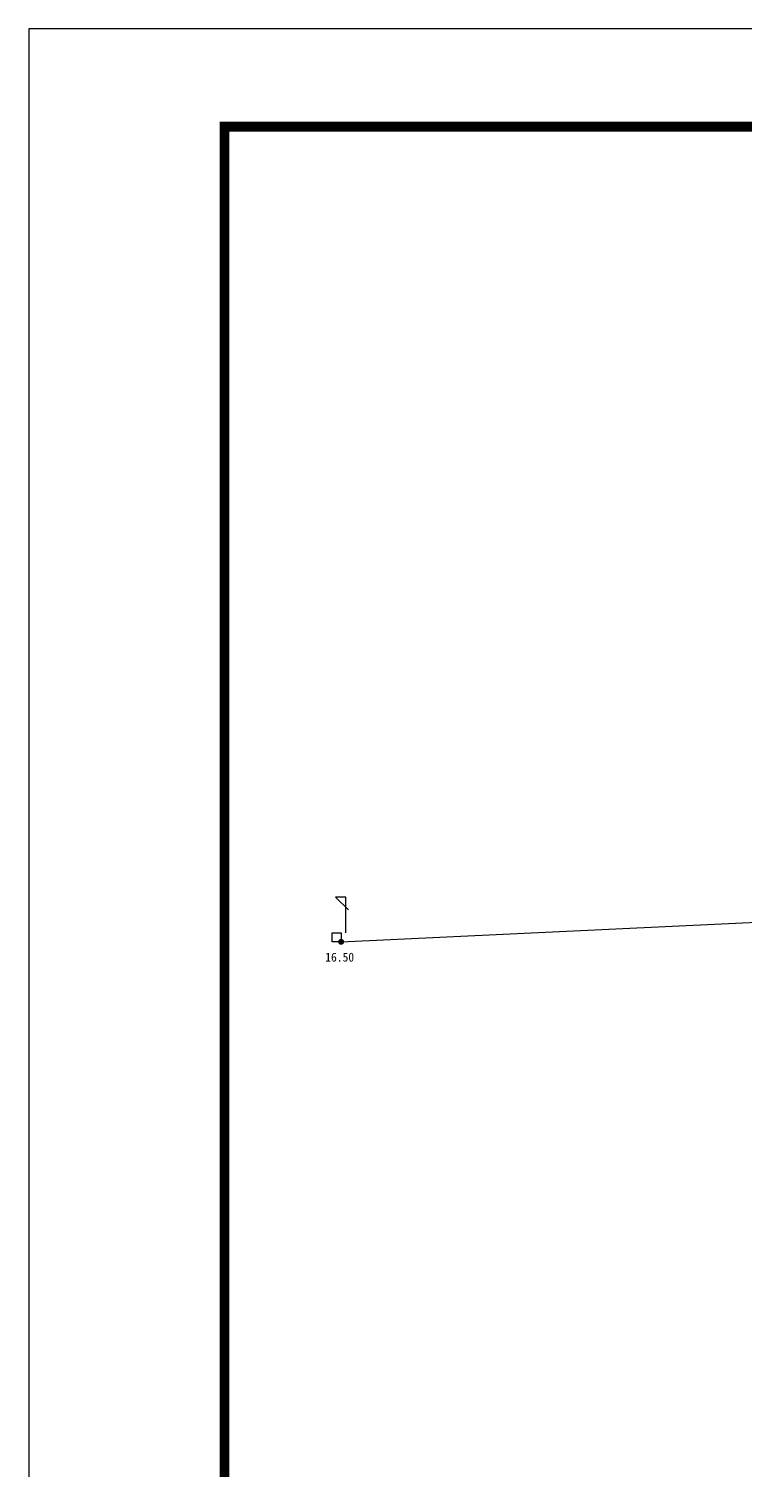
# Model space of a CAD drawing. Header units: millimetres. Extents: x 10297564 to 11610295, y -9287743 to -8409454.
# Drawn here: x 10830138 to 10842183, y -9263139 to -9238901 of the extents above; entities that cross this region are included whole.
import ezdxf

# ---------------------------------------------------------------- set-up
doc = ezdxf.new("R2010")
doc.units = ezdxf.units.MM
doc.header["$LTSCALE"] = 100
for name, color, linetype in [('BOX', 7, 'Continuous'), ('BOX_Def', 8, 'Continuous'), ('지적경계', 6, 'Continuous'), ('표기', 6, 'Continuous')]:
    doc.layers.add(name, color=color, linetype=linetype)
doc.layers.add('TITLE', color=7, linetype='Continuous', lineweight=0)
doc.styles.add('KSHP', font='DotumChe.ttf')

# ---------------------------------------------------------------- blocks, each defined once
blk = doc.blocks.new('A$C78AD5415')
at = {"layer": 'BOX', "const_width": 2}
blk.add_lwpolyline([(40, 20), (40, 574), (811, 574), (811, 20)], close=True, dxfattribs=at)
at = {"layer": 'BOX_Def'}
blk.add_lwpolyline([(0, 0), (841, 0), (841, 594), (0, 594)], close=True, dxfattribs=at)

msp = doc.modelspace()

# ---------------------------------------------------------------- linework, layer by layer
at = {"color": 8}
msp.add_lwpolyline([(10835388.9, -9254254.4), (10849124.5, -9253604.4), (10865774.5, -9252754.4), (10882624.5, -9251904.4), (10894781.5, -9251554.4)], dxfattribs=at)
msp.add_lwpolyline([(10835238.9, -9254104.4), (10835388.9, -9254104.4), (10835388.9, -9254254.4), (10835238.9, -9254254.4)], close=True, dxfattribs=at)
at = {"layer": '지적경계'}
msp.add_lwpolyline([(10835468.8, -9254104.4), (10835468.8, -9253503.9), (10835295.4, -9253503.9), (10835512.3, -9253716)], dxfattribs=at)
at = {"layer": '표기', "const_width": 50}
msp.add_lwpolyline([(10835363.9, -9254254.4, 1), (10835413.9, -9254254.4, 1)], format="xyb", close=True, dxfattribs=at)

# ---------------------------------------------------------------- block references
at = {"layer": 'TITLE', "color": 4, "xscale": 82.22579135756152, "yscale": 82.22579135756152, "zscale": 82.22579135756152}
msp.add_blockref('A$C78AD5415', (10830137.6, -9287743.3), dxfattribs=at)

# ---------------------------------------------------------------- texts
at = {"layer": '표기', "style": 'KSHP'}
msp.add_text('16.50', height=150, dxfattribs=at).set_placement((10835122.4, -9254586.9))

doc.saveas('drawing.dxf')
